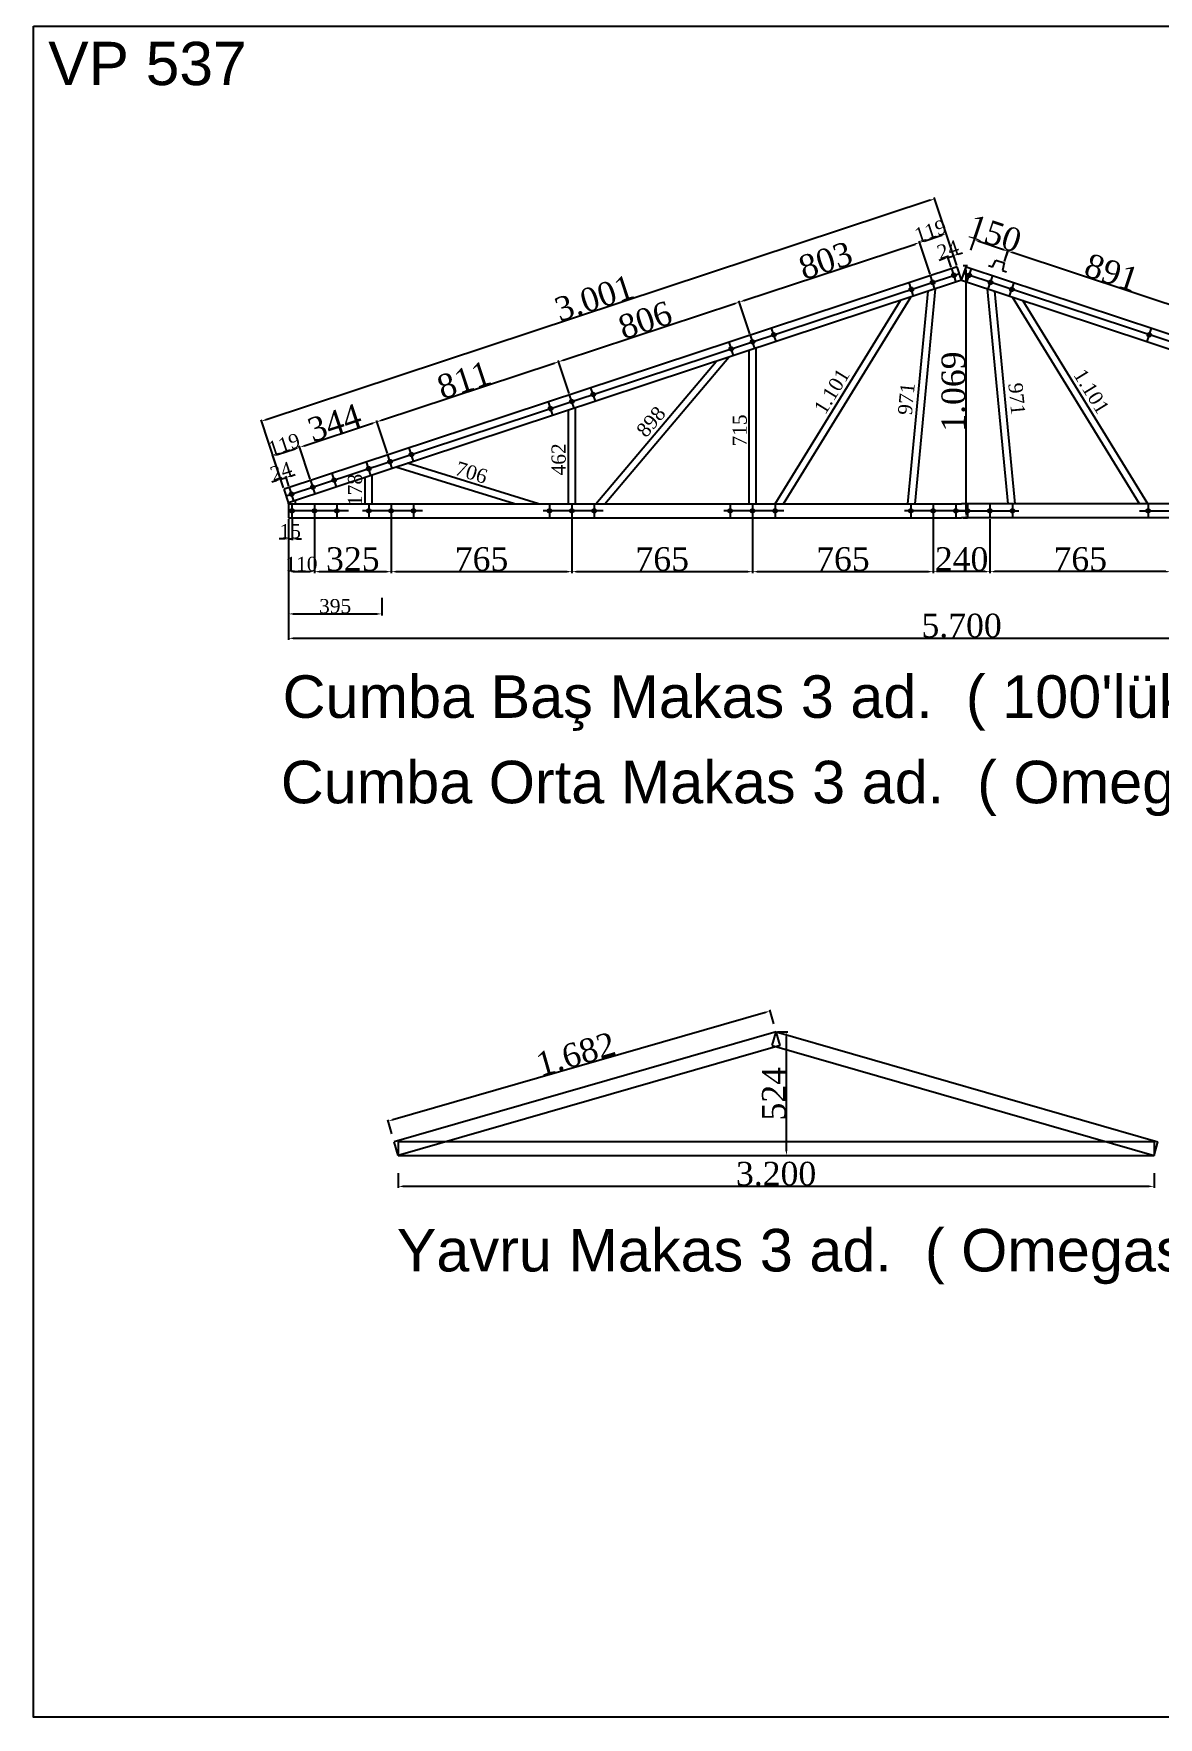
# Model space of a CAD drawing. Header units: millimetres. Extents: x 201962 to 221859, y -224854 to -197588.
# Drawn here: x 209923 to 214684, y -224854 to -217728 of the extents above; entities that cross this region are included whole.
import ezdxf

# ---------------------------------------------------------------- set-up
doc = ezdxf.new("R2010")
doc.units = ezdxf.units.MM
doc.header["$MEASUREMENT"] = 0
for name, color, linetype in [('Block1', 255, 'Continuous'), ('DUVAR', 7, 'Continuous'), ('ÖLÇÜLENDİRME', 121, 'Continuous')]:
    doc.layers.add(name, color=color, linetype=linetype)
doc.styles.add('133', font='times.ttf')
doc.styles.get("Standard").update_dxf_attribs({"font": 'arial.ttf'})
doc.dimstyles.new('MAKAS', dxfattribs={"dimscale": 20, "dimtxt": 1.3, "dimasz": 1, "dimexe": 0.3, "dimexo": 0.3, "dimgap": 0.1, "dimtad": 1, "dimrnd": 1, "dimzin": 12, "dimdsep": 46, "dimlunit": 6, "dimtxsty": '133', "dimcen": 0.8, "dimdle": 0.0005, "dimclrd": 4, "dimclre": 6, "dimclrt": 2, "dimazin": 3, "dimtfac": 1, "dimtmove": 0, "dimatfit": 2, "dimldrblk": 'DOTSMALL', "dimfxl": 0, "dimtolj": 1, "dimtzin": 0, "dimarcsym": 0})
doc.dimstyles.new('makas 1', dxfattribs={"dimscale": 20, "dimtxt": 3, "dimasz": 1.2, "dimexe": 0.3, "dimexo": 0.3, "dimgap": 0.1, "dimtad": 1, "dimrnd": 1, "dimzin": 12, "dimdsep": 46, "dimlunit": 6, "dimtxsty": '133', "dimblk": 'NONE', "dimcen": 0.8, "dimdle": 0.0005, "dimse1": 1, "dimse2": 1, "dimsd1": 1, "dimsd2": 1, "dimclrd": 105, "dimclre": 42, "dimclrt": 2, "dimazin": 3, "dimtfac": 1, "dimtmove": 0, "dimatfit": 2, "dimldrblk": 'NONE', "dimfxl": 0, "dimtolj": 1, "dimtzin": 0, "dimarcsym": 0})

# ---------------------------------------------------------------- blocks, each defined once
blk = doc.blocks.new('*D10066')
at = {"layer": 'Defpoints', "color": 0}
for p in [(211001.5, -219777.1), (211016.5, -219777.1), (211016.5, -219866.1)]:
    blk.add_point(p, dxfattribs=at)
at = {"layer": 'ÖLÇÜLENDİRME', "color": 6, "lineweight": -2, "ltscale": 0.5}
for p, q in [((211001.5, -219783.1), (211001.5, -219872.1)), ((211016.5, -219783.1), (211016.5, -219872.1))]:
    blk.add_line(p, q, dxfattribs=at)
at = {"layer": 'ÖLÇÜLENDİRME', "color": 4, "lineweight": -2, "ltscale": 0.5}
for p, q in [((210981.5, -219866.1), (210961.5, -219866.1)), ((211001.5, -219866.1), (211016.5, -219866.1)), ((211036.5, -219866.1), (211056.5, -219866.1))]:
    blk.add_line(p, q, dxfattribs=at)
at = {"layer": 'ÖLÇÜLENDİRME', "color": 4}
for points in [[(210981.5, -219869.4), (210981.5, -219862.8), (211001.5, -219866.1)], [(211036.5, -219862.8), (211036.5, -219869.4), (211016.5, -219866.1)]]:
    blk.add_solid(points, dxfattribs=at)
at = {"layer": 'ÖLÇÜLENDİRME', "color": 2, "insert": (211009, -219833.6), "char_height": 60, "attachment_point": 5, "style": '133'}
blk.add_mtext('\\A1;15', dxfattribs=at)
blk = doc.blocks.new('_DotSmall')
at = {"color": 0, "linetype": 'ByBlock', "const_width": 0.5}
blk.add_lwpolyline([(-0.0625, 0, 1), (0.0625, 0, 1)], format="xyb", close=True, dxfattribs=at)
blk = doc.blocks.new('*D10067')
at = {"layer": 'Defpoints', "color": 0}
for p in [(211001.5, -219777.1), (211111.5, -219777.1), (211111.5, -220004.7)]:
    blk.add_point(p, dxfattribs=at)
at = {"layer": 'ÖLÇÜLENDİRME', "color": 6, "lineweight": -2, "ltscale": 0.5}
for p, q in [((211001.5, -219783.1), (211001.5, -220010.7)), ((211111.5, -219783.1), (211111.5, -220010.7))]:
    blk.add_line(p, q, dxfattribs=at)
at = {"layer": 'ÖLÇÜLENDİRME', "color": 4, "lineweight": -2, "ltscale": 0.5}
blk.add_line((211021.5, -220004.7), (211091.5, -220004.7), dxfattribs=at)
at = {"layer": 'ÖLÇÜLENDİRME', "color": 4}
for points in [[(211021.5, -220001.4), (211021.5, -220008.1), (211001.5, -220004.7)], [(211091.5, -220008.1), (211091.5, -220001.4), (211111.5, -220004.7)]]:
    blk.add_solid(points, dxfattribs=at)
at = {"layer": 'ÖLÇÜLENDİRME', "color": 2, "insert": (211056.5, -219972.3), "char_height": 60, "attachment_point": 5, "style": '133'}
blk.add_mtext('\\A1;110', dxfattribs=at)
blk = doc.blocks.new('*D10068')
at = {"layer": 'Defpoints', "color": 0}
for p in [(211111.5, -219777.1), (211436.5, -219777.1), (211436.5, -220004.7)]:
    blk.add_point(p, dxfattribs=at)
at = {"layer": 'ÖLÇÜLENDİRME', "color": 6, "lineweight": -2, "ltscale": 0.5}
for p, q in [((211111.5, -219783.1), (211111.5, -220010.7)), ((211436.5, -219783.1), (211436.5, -220010.7))]:
    blk.add_line(p, q, dxfattribs=at)
at = {"layer": 'ÖLÇÜLENDİRME', "color": 4, "lineweight": -2, "ltscale": 0.5}
blk.add_line((211131.5, -220004.7), (211416.5, -220004.7), dxfattribs=at)
at = {"layer": 'ÖLÇÜLENDİRME', "color": 4}
for points in [[(211131.5, -220001.4), (211131.5, -220008.1), (211111.5, -220004.7)], [(211416.5, -220008.1), (211416.5, -220001.4), (211436.5, -220004.7)]]:
    blk.add_solid(points, dxfattribs=at)
at = {"layer": 'ÖLÇÜLENDİRME', "color": 2, "insert": (211274, -219952), "char_height": 100, "attachment_point": 5, "style": '133'}
blk.add_mtext('\\A1;325', dxfattribs=at)
blk = doc.blocks.new('*D10069')
at = {"layer": 'Defpoints', "color": 0}
for p in [(211436.5, -219777.1), (212201.5, -219777.1), (212201.5, -220004.7)]:
    blk.add_point(p, dxfattribs=at)
at = {"layer": 'ÖLÇÜLENDİRME', "color": 6, "lineweight": -2, "ltscale": 0.5}
for p, q in [((211436.5, -219783.1), (211436.5, -220010.7)), ((212201.5, -219783.1), (212201.5, -220010.7))]:
    blk.add_line(p, q, dxfattribs=at)
at = {"layer": 'ÖLÇÜLENDİRME', "color": 4, "lineweight": -2, "ltscale": 0.5}
blk.add_line((211456.5, -220004.7), (212181.5, -220004.7), dxfattribs=at)
at = {"layer": 'ÖLÇÜLENDİRME', "color": 4}
for points in [[(211456.5, -220001.4), (211456.5, -220008.1), (211436.5, -220004.7)], [(212181.5, -220008.1), (212181.5, -220001.4), (212201.5, -220004.7)]]:
    blk.add_solid(points, dxfattribs=at)
at = {"layer": 'ÖLÇÜLENDİRME', "color": 2, "insert": (211819, -219951.8), "char_height": 100, "attachment_point": 5, "style": '133'}
blk.add_mtext('\\A1;765', dxfattribs=at)
blk = doc.blocks.new('*D10070')
at = {"layer": 'Defpoints', "color": 0}
for p in [(212201.5, -219777.1), (212966.5, -219777.1), (212966.5, -220004.7)]:
    blk.add_point(p, dxfattribs=at)
at = {"layer": 'ÖLÇÜLENDİRME', "color": 6, "lineweight": -2, "ltscale": 0.5}
for p, q in [((212201.5, -219783.1), (212201.5, -220010.7)), ((212966.5, -219783.1), (212966.5, -220010.7))]:
    blk.add_line(p, q, dxfattribs=at)
at = {"layer": 'ÖLÇÜLENDİRME', "color": 4, "lineweight": -2, "ltscale": 0.5}
blk.add_line((212221.5, -220004.7), (212946.5, -220004.7), dxfattribs=at)
at = {"layer": 'ÖLÇÜLENDİRME', "color": 4}
for points in [[(212221.5, -220001.4), (212221.5, -220008.1), (212201.5, -220004.7)], [(212946.5, -220008.1), (212946.5, -220001.4), (212966.5, -220004.7)]]:
    blk.add_solid(points, dxfattribs=at)
at = {"layer": 'ÖLÇÜLENDİRME', "color": 2, "insert": (212584, -219951.8), "char_height": 100, "attachment_point": 5, "style": '133'}
blk.add_mtext('\\A1;765', dxfattribs=at)
blk = doc.blocks.new('*D10071')
at = {"layer": 'Defpoints', "color": 0}
for p in [(212966.5, -219777.1), (213731.5, -219777.1), (213731.5, -220004.7)]:
    blk.add_point(p, dxfattribs=at)
at = {"layer": 'ÖLÇÜLENDİRME', "color": 6, "lineweight": -2, "ltscale": 0.5}
for p, q in [((212966.5, -219783.1), (212966.5, -220010.7)), ((213731.5, -219783.1), (213731.5, -220010.7))]:
    blk.add_line(p, q, dxfattribs=at)
at = {"layer": 'ÖLÇÜLENDİRME', "color": 4, "lineweight": -2, "ltscale": 0.5}
blk.add_line((212986.5, -220004.7), (213711.5, -220004.7), dxfattribs=at)
at = {"layer": 'ÖLÇÜLENDİRME', "color": 4}
for points in [[(212986.5, -220001.4), (212986.5, -220008.1), (212966.5, -220004.7)], [(213711.5, -220008.1), (213711.5, -220001.4), (213731.5, -220004.7)]]:
    blk.add_solid(points, dxfattribs=at)
at = {"layer": 'ÖLÇÜLENDİRME', "color": 2, "insert": (213349, -219951.8), "char_height": 100, "attachment_point": 5, "style": '133'}
blk.add_mtext('\\A1;765', dxfattribs=at)
blk = doc.blocks.new('*D10072')
at = {"layer": 'Defpoints', "color": 0}
for p in [(211001.5, -220109.1), (211396.5, -220109.1), (211396.5, -220183.6)]:
    blk.add_point(p, dxfattribs=at)
at = {"layer": 'ÖLÇÜLENDİRME', "color": 6, "lineweight": -2, "ltscale": 0.5}
for p, q in [((211001.5, -220115.1), (211001.5, -220189.6)), ((211396.5, -220115.1), (211396.5, -220189.6))]:
    blk.add_line(p, q, dxfattribs=at)
at = {"layer": 'ÖLÇÜLENDİRME', "color": 4, "lineweight": -2, "ltscale": 0.5}
blk.add_line((211021.5, -220183.6), (211376.5, -220183.6), dxfattribs=at)
at = {"layer": 'ÖLÇÜLENDİRME', "color": 4}
for points in [[(211021.5, -220180.2), (211021.5, -220186.9), (211001.5, -220183.6)], [(211376.5, -220186.9), (211376.5, -220180.2), (211396.5, -220183.6)]]:
    blk.add_solid(points, dxfattribs=at)
at = {"layer": 'ÖLÇÜLENDİRME', "color": 2, "insert": (211199, -220151), "char_height": 60, "attachment_point": 5, "style": '133'}
blk.add_mtext('\\A1;395', dxfattribs=at)
blk = doc.blocks.new('*D10073')
at = {"layer": 'Defpoints', "color": 0}
for p in [(211001.5, -219919.5), (216701.5, -219881.5), (216701.5, -220286.7)]:
    blk.add_point(p, dxfattribs=at)
at = {"layer": 'ÖLÇÜLENDİRME', "color": 6, "lineweight": -2, "ltscale": 0.5}
for p, q in [((216701.5, -219887.5), (216701.5, -220292.7)), ((211001.5, -219925.5), (211001.5, -220292.7))]:
    blk.add_line(p, q, dxfattribs=at)
at = {"layer": 'ÖLÇÜLENDİRME', "color": 4, "lineweight": -2, "ltscale": 0.5}
blk.add_line((211021.5, -220286.7), (216681.5, -220286.7), dxfattribs=at)
at = {"layer": 'ÖLÇÜLENDİRME', "color": 4}
for points in [[(211021.5, -220283.4), (211021.5, -220290.1), (211001.5, -220286.7)], [(216681.5, -220290.1), (216681.5, -220283.4), (216701.5, -220286.7)]]:
    blk.add_solid(points, dxfattribs=at)
at = {"layer": 'ÖLÇÜLENDİRME', "color": 2, "insert": (213851.5, -220233.8), "char_height": 100, "attachment_point": 5, "style": '133'}
blk.add_mtext('\\A1;5.700', dxfattribs=at)
blk = doc.blocks.new('*D10079')
at = {"layer": 'Defpoints', "color": 0}
for p in [(213731.5, -219839.7), (213971.5, -219825.2), (213731.5, -220004.7)]:
    blk.add_point(p, dxfattribs=at)
at = {"layer": 'ÖLÇÜLENDİRME', "color": 6, "lineweight": -2, "ltscale": 0.5}
for p, q in [((213731.5, -219845.7), (213731.5, -220010.7)), ((213971.5, -219831.2), (213971.5, -220010.7))]:
    blk.add_line(p, q, dxfattribs=at)
at = {"layer": 'ÖLÇÜLENDİRME', "color": 4, "lineweight": -2, "ltscale": 0.5}
blk.add_line((213951.5, -220004.7), (213751.5, -220004.7), dxfattribs=at)
at = {"layer": 'ÖLÇÜLENDİRME', "color": 4}
for points in [[(213751.5, -220001.4), (213751.5, -220008.1), (213731.5, -220004.7)], [(213951.5, -220008.1), (213951.5, -220001.4), (213971.5, -220004.7)]]:
    blk.add_solid(points, dxfattribs=at)
at = {"layer": 'ÖLÇÜLENDİRME', "color": 2, "insert": (213851.5, -219952), "char_height": 100, "attachment_point": 5, "style": '133'}
blk.add_mtext('\\A1;240', dxfattribs=at)
blk = doc.blocks.new('*D10183')
at = {"layer": 'Defpoints', "color": 0}
for p in [(211466.2, -222544.2), (214666.2, -222544.2), (211466.2, -222606.7)]:
    blk.add_point(p, dxfattribs=at)
at = {"layer": 'ÖLÇÜLENDİRME', "color": 6, "lineweight": -2, "ltscale": 0.5}
for p, q in [((211466.2, -222550.2), (211466.2, -222612.7)), ((214666.2, -222550.2), (214666.2, -222612.7))]:
    blk.add_line(p, q, dxfattribs=at)
at = {"layer": 'ÖLÇÜLENDİRME', "color": 4, "lineweight": -2, "ltscale": 0.5}
blk.add_line((214646.2, -222606.7), (211486.2, -222606.7), dxfattribs=at)
at = {"layer": 'ÖLÇÜLENDİRME', "color": 4}
for points in [[(211486.2, -222603.4), (211486.2, -222610), (211466.2, -222606.7)], [(214646.2, -222610), (214646.2, -222603.4), (214666.2, -222606.7)]]:
    blk.add_solid(points, dxfattribs=at)
at = {"layer": 'ÖLÇÜLENDİRME', "color": 2, "insert": (213066.2, -222553.8), "char_height": 100, "attachment_point": 5, "style": '133'}
blk.add_mtext('\\A1;3.200', dxfattribs=at)
blk = doc.blocks.new('*D10184')
at = {"layer": 'Defpoints', "color": 0}
for p in [(213066.2, -221952.9), (213109.8, -221952.9), (213066.2, -222476.5)]:
    blk.add_point(p, dxfattribs=at)
at = {"layer": 'ÖLÇÜLENDİRME', "color": 6, "lineweight": -2, "ltscale": 0.5}
for p, q in [((213072.2, -221952.9), (213115.8, -221952.9)), ((213072.2, -222476.5), (213115.8, -222476.5))]:
    blk.add_line(p, q, dxfattribs=at)
at = {"layer": 'ÖLÇÜLENDİRME', "color": 4, "lineweight": -2, "ltscale": 0.5}
blk.add_line((213109.8, -222456.5), (213109.8, -221972.9), dxfattribs=at)
at = {"layer": 'ÖLÇÜLENDİRME', "color": 4}
for points in [[(213113.1, -221972.9), (213106.5, -221972.9), (213109.8, -221952.9)], [(213106.5, -222456.5), (213113.1, -222456.5), (213109.8, -222476.5)]]:
    blk.add_solid(points, dxfattribs=at)
at = {"layer": 'ÖLÇÜLENDİRME', "color": 2, "insert": (213057, -222214.7), "char_height": 100, "attachment_point": 5, "rotation": 90, "style": '133'}
blk.add_mtext('\\A1;524', dxfattribs=at)
blk = doc.blocks.new('*D10185')
at = {"layer": 'Defpoints', "color": 0}
for p in [(213057.9, -221924.1), (211424.1, -222330.4), (211441.3, -222390)]:
    blk.add_point(p, dxfattribs=at)
at = {"layer": 'ÖLÇÜLENDİRME', "color": 4, "lineweight": -2, "ltscale": 0.5}
blk.add_line((213021.5, -221870.1), (211443.3, -222324.9), dxfattribs=at)
at = {"layer": 'ÖLÇÜLENDİRME', "color": 6, "lineweight": -2, "ltscale": 0.5}
for p, q in [((213056.2, -221918.3), (213039.1, -221858.8)), ((211439.6, -222384.2), (211422.4, -222324.7))]:
    blk.add_line(p, q, dxfattribs=at)
at = {"layer": 'ÖLÇÜLENDİRME', "color": 4}
for points in [[(213022.4, -221873.3), (213020.6, -221866.9), (213040.7, -221864.5)], [(211442.4, -222321.7), (211444.2, -222328.1), (211424.1, -222330.4)]]:
    blk.add_solid(points, dxfattribs=at)
at = {"layer": 'ÖLÇÜLENDİRME', "color": 2, "insert": (212217.8, -222046.7), "char_height": 100, "attachment_point": 5, "rotation": 16.0764, "style": '133'}
blk.add_mtext('\\A1;1.682', dxfattribs=at)
blk = doc.blocks.new('*D10264')
at = {"layer": 'Defpoints', "color": 0}
for p in [(211367.1, -219569.6), (211316.3, -219747.9), (211367.1, -219747.9)]:
    blk.add_point(p, dxfattribs=at)
at = {"layer": 'Block1', "color": 2, "insert": (211283.8, -219658.7), "char_height": 60, "attachment_point": 5, "rotation": 90, "style": '133'}
blk.add_mtext('\\A1;178', dxfattribs=at)
blk = doc.blocks.new('_None')
blk = doc.blocks.new('*D10265')
at = {"layer": 'Defpoints', "color": 0}
for p in [(211417.3, -219551.8), (212092.1, -219759.9), (212104.3, -219720.3)]:
    blk.add_point(p, dxfattribs=at)
at = {"layer": 'Block1', "color": 2, "insert": (211776.5, -219585.1), "char_height": 60, "attachment_point": 5, "rotation": 342.85696, "style": '133'}
blk.add_mtext('\\A1;706', dxfattribs=at)
blk = doc.blocks.new('*D10266')
at = {"layer": 'Defpoints', "color": 0}
for p in [(212178.1, -219298.3), (212222.3, -219298.3), (212222.3, -219760.7)]:
    blk.add_point(p, dxfattribs=at)
at = {"layer": 'Block1', "color": 2, "insert": (212145.7, -219529.5), "char_height": 60, "attachment_point": 5, "rotation": 90, "style": '133'}
blk.add_mtext('\\A1;462', dxfattribs=at)
blk = doc.blocks.new('*D10267')
at = {"layer": 'Defpoints', "color": 0}
for p in [(212851.2, -219048.5), (212885.9, -219077.8), (212306.1, -219763.1)]:
    blk.add_point(p, dxfattribs=at)
at = {"layer": 'Block1', "color": 2, "insert": (212536.5, -219370.1), "char_height": 60, "attachment_point": 5, "rotation": 49.76705, "style": '133'}
blk.add_mtext('\\A1;898', dxfattribs=at)
blk = doc.blocks.new('*D10268')
at = {"layer": 'Defpoints', "color": 0}
for p in [(212995.3, -219049.6), (212944.9, -219764.7), (212995.3, -219764.7)]:
    blk.add_point(p, dxfattribs=at)
at = {"layer": 'Block1', "color": 2, "insert": (212912.4, -219407.2), "char_height": 60, "attachment_point": 5, "rotation": 90, "style": '133'}
blk.add_mtext('\\A1;715', dxfattribs=at)
blk = doc.blocks.new('*D10269')
at = {"layer": 'Defpoints', "color": 0}
for p in [(213618.5, -218789.9), (213654.9, -218812.3), (213077.5, -219749.5)]:
    blk.add_point(p, dxfattribs=at)
at = {"layer": 'Block1', "color": 2, "insert": (213302.1, -219241.4), "char_height": 60, "attachment_point": 5, "rotation": 58.36298, "style": '133'}
blk.add_mtext('\\A1;1.101', dxfattribs=at)
blk = doc.blocks.new('*D10270')
at = {"layer": 'Defpoints', "color": 0}
for p in [(213746.7, -218797.7), (213603.9, -219759.9), (213654.1, -219764.7)]:
    blk.add_point(p, dxfattribs=at)
at = {"layer": 'Block1', "color": 2, "insert": (213617.8, -219273.3), "char_height": 60, "attachment_point": 5, "rotation": 84.53011, "style": '133'}
blk.add_mtext('\\A1;971', dxfattribs=at)
blk = doc.blocks.new('*D10276')
at = {"layer": 'Defpoints', "color": 0}
for p in [(213971.5, -219777.1), (214736.5, -219777.1), (213971.5, -220004.7)]:
    blk.add_point(p, dxfattribs=at)
at = {"layer": 'ÖLÇÜLENDİRME', "color": 6, "lineweight": -2, "ltscale": 0.5}
for p, q in [((213971.5, -219783.1), (213971.5, -220010.7)), ((214736.5, -219783.1), (214736.5, -220010.7))]:
    blk.add_line(p, q, dxfattribs=at)
at = {"layer": 'ÖLÇÜLENDİRME', "color": 4, "lineweight": -2, "ltscale": 0.5}
blk.add_line((214716.5, -220004.7), (213991.5, -220004.7), dxfattribs=at)
at = {"layer": 'ÖLÇÜLENDİRME', "color": 4}
for points in [[(213991.5, -220001.4), (213991.5, -220008.1), (213971.5, -220004.7)], [(214716.5, -220008.1), (214716.5, -220001.4), (214736.5, -220004.7)]]:
    blk.add_solid(points, dxfattribs=at)
at = {"layer": 'ÖLÇÜLENDİRME', "color": 2, "insert": (214354, -219951.8), "char_height": 100, "attachment_point": 5, "style": '133'}
blk.add_mtext('\\A1;765', dxfattribs=at)
blk = doc.blocks.new('*D10283')
at = {"layer": 'Defpoints', "color": 0}
for p in [(214048.1, -218812.3), (214084.5, -218789.9), (214625.5, -219749.5)]:
    blk.add_point(p, dxfattribs=at)
at = {"layer": 'Block1', "color": 2, "insert": (214400.9, -219241.4), "char_height": 60, "attachment_point": 5, "rotation": 301.63702, "style": '133'}
blk.add_mtext('\\A1;1.101', dxfattribs=at)
blk = doc.blocks.new('*D10284')
at = {"layer": 'Defpoints', "color": 0}
for p in [(213956.3, -218797.7), (214048.9, -219764.7), (214099.1, -219759.9)]:
    blk.add_point(p, dxfattribs=at)
at = {"layer": 'Block1', "color": 2, "insert": (214085.2, -219273.3), "char_height": 60, "attachment_point": 5, "rotation": 275.46989, "style": '133'}
blk.add_mtext('\\A1;971', dxfattribs=at)
blk = doc.blocks.new('*D10285')
at = {"layer": 'Defpoints', "color": 0}
for p in [(213851.5, -218708.1), (213870.3, -218708.1), (213851.5, -219777.1)]:
    blk.add_point(p, dxfattribs=at)
at = {"layer": 'ÖLÇÜLENDİRME', "color": 6, "lineweight": -2, "ltscale": 0.5}
for p, q in [((213857.5, -218708.1), (213876.3, -218708.1)), ((213857.5, -219777.1), (213876.3, -219777.1))]:
    blk.add_line(p, q, dxfattribs=at)
at = {"layer": 'ÖLÇÜLENDİRME', "color": 4, "lineweight": -2, "ltscale": 0.5}
blk.add_line((213870.3, -219757.1), (213870.3, -218728.1), dxfattribs=at)
at = {"layer": 'ÖLÇÜLENDİRME', "color": 4}
for points in [[(213873.6, -218728.1), (213867, -218728.1), (213870.3, -218708.1)], [(213867, -219757.1), (213873.6, -219757.1), (213870.3, -219777.1)]]:
    blk.add_solid(points, dxfattribs=at)
at = {"layer": 'ÖLÇÜLENDİRME', "color": 2, "insert": (213817.4, -219242.6), "char_height": 100, "attachment_point": 5, "rotation": 90, "style": '133'}
blk.add_mtext('\\A1;1.069', dxfattribs=at)
blk = doc.blocks.new('*D10286')
at = {"layer": 'Defpoints', "color": 0}
for p in [(210991.6, -219606.1), (210982.7, -219655.7), (211005.4, -219648.2)]:
    blk.add_point(p, dxfattribs=at)
at = {"layer": 'ÖLÇÜLENDİRME', "color": 4, "lineweight": -2, "ltscale": 0.5}
for p, q in [((210949.8, -219619.9), (210930.8, -219626.2)), ((210968.8, -219613.7), (210991.6, -219606.1)), ((211010.5, -219599.9), (211029.5, -219593.6))]:
    blk.add_line(p, q, dxfattribs=at)
at = {"layer": 'ÖLÇÜLENDİRME', "color": 6, "lineweight": -2, "ltscale": 0.5}
for p, q in [((210980.8, -219650), (210966.9, -219608)), ((211003.6, -219642.5), (210989.7, -219600.4))]:
    blk.add_line(p, q, dxfattribs=at)
at = {"layer": 'ÖLÇÜLENDİRME', "color": 4}
for points in [[(210950.8, -219623.1), (210948.7, -219616.8), (210968.8, -219613.7)], [(211009.5, -219596.7), (211011.6, -219603), (210991.6, -219606.1)]]:
    blk.add_solid(points, dxfattribs=at)
at = {"layer": 'ÖLÇÜLENDİRME', "color": 2, "insert": (210970.1, -219579.6), "char_height": 60, "attachment_point": 5, "rotation": 18.27925, "style": '133'}
blk.add_mtext('\\A1;24', dxfattribs=at)
blk = doc.blocks.new('*D10287')
at = {"layer": 'Defpoints', "color": 0}
for p in [(211049.4, -219478.3), (211095.6, -219618.4), (210982.7, -219655.7)]:
    blk.add_point(p, dxfattribs=at)
at = {"layer": 'ÖLÇÜLENDİRME', "color": 4, "lineweight": -2, "ltscale": 0.5}
blk.add_line((210955.4, -219509.4), (211030.4, -219484.6), dxfattribs=at)
at = {"layer": 'ÖLÇÜLENDİRME', "color": 6, "lineweight": -2, "ltscale": 0.5}
for p, q in [((211093.8, -219612.7), (211047.5, -219472.6)), ((210980.8, -219650), (210934.5, -219510))]:
    blk.add_line(p, q, dxfattribs=at)
at = {"layer": 'ÖLÇÜLENDİRME', "color": 4}
for points in [[(211031.5, -219487.8), (211029.4, -219481.5), (211049.4, -219478.3)], [(210954.3, -219506.2), (210956.4, -219512.6), (210936.4, -219515.7)]]:
    blk.add_solid(points, dxfattribs=at)
at = {"layer": 'ÖLÇÜLENDİRME', "color": 2, "insert": (210982.7, -219466.1), "char_height": 60, "attachment_point": 5, "rotation": 18.27925, "style": '133'}
blk.add_mtext('\\A1;119', dxfattribs=at)
blk = doc.blocks.new('*D10289')
at = {"layer": 'Defpoints', "color": 0}
for p in [(212145.8, -219116.1), (212192.1, -219256.2), (211422.3, -219510.5)]:
    blk.add_point(p, dxfattribs=at)
at = {"layer": 'ÖLÇÜLENDİRME', "color": 4, "lineweight": -2, "ltscale": 0.5}
blk.add_line((211395, -219364.1), (212126.8, -219122.4), dxfattribs=at)
at = {"layer": 'ÖLÇÜLENDİRME', "color": 6, "lineweight": -2, "ltscale": 0.5}
for p, q in [((212190.2, -219250.5), (212143.9, -219110.4)), ((211420.4, -219504.8), (211374.1, -219364.7))]:
    blk.add_line(p, q, dxfattribs=at)
at = {"layer": 'ÖLÇÜLENDİRME', "color": 4}
for points in [[(212127.8, -219125.6), (212125.8, -219119.3), (212145.8, -219116.1)], [(211394, -219361), (211396, -219367.3), (211376, -219370.4)]]:
    blk.add_solid(points, dxfattribs=at)
at = {"layer": 'ÖLÇÜLENDİRME', "color": 2, "insert": (211744.4, -219193.2), "char_height": 100, "attachment_point": 5, "rotation": 18.27925, "style": '133'}
blk.add_mtext('\\A1;811', dxfattribs=at)
blk = doc.blocks.new('*D10290')
at = {"layer": 'Defpoints', "color": 0}
for p in [(212910.8, -218863.5), (212957.1, -219003.6), (212192.1, -219256.2)]:
    blk.add_point(p, dxfattribs=at)
at = {"layer": 'ÖLÇÜLENDİRME', "color": 4, "lineweight": -2, "ltscale": 0.5}
blk.add_line((212164.8, -219109.9), (212891.8, -218869.8), dxfattribs=at)
at = {"layer": 'ÖLÇÜLENDİRME', "color": 6, "lineweight": -2, "ltscale": 0.5}
for p, q in [((212955.2, -218997.9), (212908.9, -218857.8)), ((212190.2, -219250.5), (212143.9, -219110.4))]:
    blk.add_line(p, q, dxfattribs=at)
at = {"layer": 'ÖLÇÜLENDİRME', "color": 4}
for points in [[(212892.9, -218872.9), (212890.8, -218866.6), (212910.8, -218863.5)], [(212163.7, -219106.7), (212165.8, -219113), (212145.8, -219116.1)]]:
    blk.add_solid(points, dxfattribs=at)
at = {"layer": 'ÖLÇÜLENDİRME', "color": 2, "insert": (212511.8, -218939.7), "char_height": 100, "attachment_point": 5, "rotation": 18.27743, "style": '133'}
blk.add_mtext('\\A1;806', dxfattribs=at)
blk = doc.blocks.new('*D10291')
at = {"layer": 'Defpoints', "color": 0}
for p in [(213673.4, -218611.6), (213719.7, -218751.7), (212957.1, -219003.5)]:
    blk.add_point(p, dxfattribs=at)
at = {"layer": 'ÖLÇÜLENDİRME', "color": 4, "lineweight": -2, "ltscale": 0.5}
blk.add_line((212929.8, -218857.2), (213654.4, -218617.9), dxfattribs=at)
at = {"layer": 'ÖLÇÜLENDİRME', "color": 6, "lineweight": -2, "ltscale": 0.5}
for p, q in [((213717.8, -218746), (213671.5, -218605.9)), ((212955.2, -218997.8), (212908.9, -218857.8))]:
    blk.add_line(p, q, dxfattribs=at)
at = {"layer": 'ÖLÇÜLENDİRME', "color": 4}
for points in [[(213655.5, -218621), (213653.4, -218614.7), (213673.4, -218611.6)], [(212928.7, -218854), (212930.8, -218860.4), (212910.8, -218863.5)]]:
    blk.add_solid(points, dxfattribs=at)
at = {"layer": 'ÖLÇÜLENDİRME', "color": 2, "insert": (213275.6, -218687.4), "char_height": 100, "attachment_point": 5, "rotation": 18.27828, "style": '133'}
blk.add_mtext('\\A1;803', dxfattribs=at)
blk = doc.blocks.new('*D10292')
at = {"layer": 'Defpoints', "color": 0}
for p in [(213786.4, -218574.3), (213719.7, -218751.7), (213832.7, -218714.3)]:
    blk.add_point(p, dxfattribs=at)
at = {"layer": 'ÖLÇÜLENDİRME', "color": 6, "lineweight": -2, "ltscale": 0.5}
for p, q in [((213830.8, -218708.6), (213784.5, -218568.6)), ((213717.8, -218746), (213671.5, -218605.9))]:
    blk.add_line(p, q, dxfattribs=at)
at = {"layer": 'ÖLÇÜLENDİRME', "color": 4, "lineweight": -2, "ltscale": 0.5}
blk.add_line((213692.4, -218605.3), (213767.4, -218580.5), dxfattribs=at)
at = {"layer": 'ÖLÇÜLENDİRME', "color": 4}
for points in [[(213691.3, -218602.2), (213693.4, -218608.5), (213673.4, -218611.6)], [(213768.4, -218583.7), (213766.4, -218577.4), (213786.4, -218574.3)]]:
    blk.add_solid(points, dxfattribs=at)
at = {"layer": 'ÖLÇÜLENDİRME', "color": 2, "insert": (213719.7, -218562), "char_height": 60, "attachment_point": 5, "rotation": 18.27925, "style": '133'}
blk.add_mtext('\\A1;119', dxfattribs=at)
blk = doc.blocks.new('*D10293')
at = {"layer": 'Defpoints', "color": 0}
for p in [(213817.1, -218667.2), (213809.9, -218721.9), (213832.7, -218714.3)]:
    blk.add_point(p, dxfattribs=at)
at = {"layer": 'ÖLÇÜLENDİRME', "color": 4, "lineweight": -2, "ltscale": 0.5}
for p, q in [((213775.3, -218681), (213756.3, -218687.3)), ((213794.3, -218674.7), (213817.1, -218667.2)), ((213836.1, -218660.9), (213855.1, -218654.6))]:
    blk.add_line(p, q, dxfattribs=at)
at = {"layer": 'ÖLÇÜLENDİRME', "color": 6, "lineweight": -2, "ltscale": 0.5}
for p, q in [((213808, -218716.2), (213792.4, -218669)), ((213830.8, -218708.6), (213815.2, -218661.5))]:
    blk.add_line(p, q, dxfattribs=at)
at = {"layer": 'ÖLÇÜLENDİRME', "color": 4}
for points in [[(213776.3, -218684.2), (213774.3, -218677.8), (213794.3, -218674.7)], [(213835, -218657.7), (213837.1, -218664.1), (213817.1, -218667.2)]]:
    blk.add_solid(points, dxfattribs=at)
at = {"layer": 'ÖLÇÜLENDİRME', "color": 2, "insert": (213793.4, -218641.4), "char_height": 60, "attachment_point": 5, "rotation": 18.27925, "style": '133'}
blk.add_mtext('\\A1;24', dxfattribs=at)
blk = doc.blocks.new('*D10294')
at = {"layer": 'Defpoints', "color": 0}
for p in [(213832.7, -218714.3), (210887.5, -219367.8), (210982.7, -219655.7)]:
    blk.add_point(p, dxfattribs=at)
at = {"layer": 'ÖLÇÜLENDİRME', "color": 6, "lineweight": -2, "ltscale": 0.5}
for p, q in [((213830.8, -218708.6), (213735.7, -218420.7)), ((210980.8, -219650), (210885.7, -219362.1))]:
    blk.add_line(p, q, dxfattribs=at)
at = {"layer": 'ÖLÇÜLENDİRME', "color": 4, "lineweight": -2, "ltscale": 0.5}
blk.add_line((213718.5, -218432.6), (210906.5, -219361.5), dxfattribs=at)
at = {"layer": 'ÖLÇÜLENDİRME', "color": 4}
for points in [[(213719.6, -218435.8), (213717.5, -218429.5), (213737.5, -218426.4)], [(210905.5, -219358.3), (210907.6, -219364.7), (210887.5, -219367.8)]]:
    blk.add_solid(points, dxfattribs=at)
at = {"layer": 'ÖLÇÜLENDİRME', "color": 2, "insert": (212295.9, -218846.8), "char_height": 100, "attachment_point": 5, "rotation": 18.27925, "style": '133'}
blk.add_mtext('\\A1;3.001', dxfattribs=at)
blk = doc.blocks.new('*D10348')
at = {"layer": 'Defpoints', "color": 0}
for p in [(214031.1, -218697.2), (214047.3, -218648.1), (214876.8, -218977.2)]:
    blk.add_point(p, dxfattribs=at)
at = {"layer": 'ÖLÇÜLENDİRME', "color": 6, "lineweight": -2, "ltscale": 0.5}
for p, q in [((214033, -218691.5), (214049.2, -218642.4)), ((214878.6, -218971.5), (214894.9, -218922.4))]:
    blk.add_line(p, q, dxfattribs=at)
at = {"layer": 'ÖLÇÜLENDİRME', "color": 4, "lineweight": -2, "ltscale": 0.5}
blk.add_line((214874, -218921.9), (214066.3, -218654.4), dxfattribs=at)
at = {"layer": 'ÖLÇÜLENDİRME', "color": 4}
for points in [[(214067.4, -218651.2), (214065.3, -218657.6), (214047.3, -218648.1)], [(214873, -218925), (214875.1, -218918.7), (214893, -218928.1)]]:
    blk.add_solid(points, dxfattribs=at)
at = {"layer": 'ÖLÇÜLENDİRME', "color": 2, "insert": (214486.8, -218737.9), "char_height": 100, "attachment_point": 5, "rotation": 341.67935, "style": '133'}
blk.add_mtext('\\A1;891', dxfattribs=at)
blk = doc.blocks.new('*D10349')
at = {"layer": 'Defpoints', "color": 0}
for p in [(213905.3, -218600.7), (213888.9, -218649.7), (214031.1, -218697.2)]:
    blk.add_point(p, dxfattribs=at)
at = {"layer": 'ÖLÇÜLENDİRME', "color": 6, "lineweight": -2, "ltscale": 0.5}
for p, q in [((213890.8, -218644), (213907.2, -218595)), ((214033, -218691.5), (214049.4, -218642.5))]:
    blk.add_line(p, q, dxfattribs=at)
at = {"layer": 'ÖLÇÜLENDİRME', "color": 4, "lineweight": -2, "ltscale": 0.5}
blk.add_line((214028.5, -218641.8), (213924.3, -218607), dxfattribs=at)
at = {"layer": 'ÖLÇÜLENDİRME', "color": 4}
for points in [[(213925.3, -218603.8), (213923.2, -218610.2), (213905.3, -218600.7)], [(214027.4, -218645), (214029.5, -218638.7), (214047.5, -218648.2)]]:
    blk.add_solid(points, dxfattribs=at)
at = {"layer": 'ÖLÇÜLENDİRME', "color": 2, "insert": (213991, -218573.7), "char_height": 100, "attachment_point": 5, "rotation": 341.52449, "style": '133'}
blk.add_mtext('\\A1;150', dxfattribs=at)
blk = doc.blocks.new('omega')
at = {"layer": 'Block1', "color": 1}
for p, q in [((32355.1, 6698), (32337.8, 6703.1)), ((32355.1, 6698), (32368.3, 6728.5)), ((32368.3, 6728.5), (32402.8, 6718.3)), ((32402.8, 6718.3), (32397.3, 6685.5)), ((32397.3, 6685.5), (32414.5, 6680.4))]:
    blk.add_line(p, q, dxfattribs=at)
blk = doc.blocks.new('*D10352')
at = {"layer": 'Defpoints', "color": 0}
for p in [(211376, -219370.5), (211422.3, -219510.6), (211095.7, -219618.4)]:
    blk.add_point(p, dxfattribs=at)
at = {"layer": 'ÖLÇÜLENDİRME', "color": 4, "lineweight": -2, "ltscale": 0.5}
blk.add_line((211068.4, -219472.1), (211357, -219376.7), dxfattribs=at)
at = {"layer": 'ÖLÇÜLENDİRME', "color": 6, "lineweight": -2, "ltscale": 0.5}
for p, q in [((211420.4, -219504.9), (211374.1, -219364.8)), ((211093.8, -219612.7), (211047.5, -219472.6))]:
    blk.add_line(p, q, dxfattribs=at)
at = {"layer": 'ÖLÇÜLENDİRME', "color": 4}
for points in [[(211358.1, -219379.9), (211356, -219373.6), (211376, -219370.5)], [(211067.3, -219468.9), (211069.4, -219475.2), (211049.4, -219478.3)]]:
    blk.add_solid(points, dxfattribs=at)
at = {"layer": 'ÖLÇÜLENDİRME', "color": 2, "insert": (211196.2, -219374.3), "char_height": 100, "attachment_point": 5, "rotation": 18.27925, "style": '133'}
blk.add_mtext('\\A1;344', dxfattribs=at)

msp = doc.modelspace()

# ---------------------------------------------------------------- linework, layer by layer
at = {"color": 2}
msp.add_lwpolyline([(209922.706, -217695.739), (220819.065, -217695.739), (220819.065, -224854.068), (209922.706, -224854.068)], close=True, dxfattribs=at)
at = {"layer": 'Block1', "color": 1}
for p, q in [((213832.653, -218714.33), (210982.667, -219655.728)), ((213851.472, -218771.302), (211001.472, -219712.705)), ((213851.472, -218771.302), (216701.472, -219712.705)), ((213870.291, -218714.33), (216720.277, -219655.728)), ((211031.472, -219717.114), (211031.472, -219702.795)), ((211001.472, -219717.114), (211001.472, -219712.658)), ((211001.472, -219717.114), (213851.472, -219717.114)), ((211001.472, -219717.114), (211001.472, -219777.114)), ((211001.472, -219777.114), (213851.472, -219777.114)), ((216701.472, -219717.114), (213851.472, -219717.114)), ((216701.472, -219777.114), (213851.472, -219777.114)), ((213066.187, -221952.93), (211449.572, -222418.821)), ((213049.572, -222010.584), (213066.187, -221952.93)), ((213082.802, -222010.584), (213066.187, -221952.93)), ((213066.187, -221952.93), (214682.802, -222418.821)), ((213082.802, -222010.584), (211466.187, -222476.474)), ((213049.572, -222010.584), (214666.187, -222476.474))]:
    msp.add_line(p, q, dxfattribs=at)
at = {"layer": 'Block1', "color": 2}
for p, q in [((211016.472, -219717.114), (211016.472, -219777.114)), ((211111.472, -219717.114), (211111.472, -219777.114)), ((211206.472, -219717.114), (211206.472, -219777.114)), ((211341.472, -219717.114), (211341.472, -219777.114)), ((211436.472, -219717.114), (211436.472, -219777.114)), ((211531.472, -219717.114), (211531.472, -219777.114)), ((212106.472, -219717.114), (212106.472, -219777.114)), ((212201.472, -219717.114), (212201.472, -219777.114)), ((212296.472, -219717.114), (212296.472, -219777.114)), ((212871.471, -219717.114), (212871.471, -219777.114)), ((212966.471, -219717.114), (212966.471, -219777.114)), ((213061.471, -219717.114), (213061.471, -219777.114)), ((213636.471, -219717.114), (213636.471, -219777.114)), ((213731.471, -219717.114), (213731.471, -219777.114)), ((213826.471, -219717.114), (213826.471, -219777.114)), ((213876.474, -219717.114), (213876.474, -219777.114)), ((213971.474, -219717.114), (213971.474, -219777.114)), ((214066.474, -219717.114), (214066.474, -219777.114)), ((214641.473, -219717.114), (214641.473, -219777.114))]:
    msp.add_line(p, q, dxfattribs=at)
at = {"layer": 'Block1', "color": 1}
for centre, radius in [((213729.068, -218780.14), 8), ((213729.068, -218780.14), 4), ((213819.274, -218750.344), 8), ((213819.274, -218750.344), 4), ((213883.671, -218750.344), 8), ((213883.671, -218750.344), 4), ((213973.877, -218780.14), 8), ((213973.877, -218780.14), 4), ((213638.861, -218809.937), 8), ((213638.861, -218809.937), 4), ((214064.083, -218809.937), 8), ((214064.083, -218809.937), 4), ((213056.678, -219002.227), 8), ((213056.678, -219002.227), 4), ((214646.267, -219002.227), 8), ((214646.267, -219002.227), 4), ((212876.265, -219061.821), 8), ((212876.265, -219061.821), 4), ((212966.471, -219032.024), 8), ((212966.471, -219032.024), 4), ((212201.472, -219284.704), 8), ((212201.472, -219284.704), 4), ((212291.678, -219254.907), 8), ((212291.678, -219254.907), 4), ((212111.266, -219314.5), 8), ((212111.266, -219314.5), 4), ((211341.472, -219568.762), 8), ((211341.472, -219568.762), 4), ((211431.679, -219538.965), 8), ((211431.679, -219538.965), 4), ((211521.885, -219509.168), 8), ((211521.885, -219509.168), 4), ((211105.058, -219646.847), 8), ((211195.264, -219617.051), 8), ((211195.264, -219617.051), 4), ((211014.852, -219676.644), 8), ((211014.852, -219676.644), 4), ((211105.058, -219646.847), 4), ((211016.472, -219747.114), 8), ((211016.472, -219747.114), 4), ((211111.472, -219747.114), 8), ((211111.472, -219747.114), 4), ((211206.472, -219747.114), 8), ((211206.472, -219747.114), 4), ((211341.472, -219747.114), 8), ((211341.472, -219747.114), 4), ((211436.472, -219747.114), 8), ((211436.472, -219747.114), 4), ((211531.472, -219747.114), 8), ((211531.472, -219747.114), 4), ((212106.472, -219747.114), 8), ((212106.472, -219747.114), 4), ((212201.472, -219747.114), 8), ((212201.472, -219747.114), 4), ((212296.472, -219747.114), 8), ((212296.472, -219747.114), 4), ((212871.471, -219747.114), 8), ((212871.471, -219747.114), 4), ((212966.471, -219747.114), 8), ((212966.471, -219747.114), 4), ((213061.471, -219747.114), 8), ((213061.471, -219747.114), 4), ((213636.471, -219747.114), 8), ((213636.471, -219747.114), 4), ((213731.471, -219747.114), 8), ((213731.471, -219747.114), 4), ((213826.471, -219747.114), 8), ((213826.471, -219747.114), 4), ((213876.474, -219747.114), 8), ((213876.474, -219747.114), 4), ((213971.474, -219747.114), 8), ((213971.474, -219747.114), 4), ((214066.474, -219747.114), 8), ((214066.474, -219747.114), 4), ((214641.473, -219747.114), 8), ((214641.473, -219747.114), 4)]:
    msp.add_circle(centre, radius, dxfattribs=at)
at = {"layer": 'DUVAR', "color": 1}
for p, q in [((213851.472, -218771.302), (213832.653, -218714.33)), ((213851.472, -218771.302), (213870.291, -218714.33)), ((213097.572, -219717.114), (213636.543, -218842.297)), ((213624.275, -219717.114), (213710.383, -218817.906)), ((213654.412, -219717.114), (213741.504, -218807.626)), ((214048.532, -219717.114), (213961.44, -218807.626)), ((214078.67, -219717.114), (213992.562, -218817.906)), ((214605.372, -219717.114), (214066.402, -218842.297)), ((213062.336, -219717.114), (213592.303, -218856.91)), ((214640.609, -219717.114), (214110.641, -218856.91)), ((212951.471, -219717.114), (212951.471, -219068.587)), ((212981.471, -219717.114), (212981.471, -219058.678)), ((212302.205, -219717.114), (212811.881, -219114.696)), ((212341.502, -219717.114), (212866.419, -219096.682)), ((212186.472, -219717.114), (212186.472, -219321.279)), ((212216.472, -219717.114), (212216.472, -219311.37)), ((211958.326, -219717.114), (211456.629, -219562.359)), ((212060.104, -219717.114), (211505.777, -219546.124)), ((211326.472, -219717.114), (211326.472, -219605.352)), ((211356.472, -219717.114), (211356.472, -219595.442)), ((211001.472, -219712.658), (210982.653, -219655.685)), ((211001.472, -219777.114), (213851.472, -219777.114)), ((216701.472, -219777.114), (213851.472, -219777.114)), ((211466.187, -222476.474), (211449.572, -222418.821)), ((211466.187, -222416.474), (214666.187, -222416.474)), ((211466.187, -222416.474), (211466.187, -222476.474)), ((214666.187, -222416.474), (214666.187, -222476.474)), ((214666.187, -222476.474), (214682.802, -222418.821)), ((211466.187, -222476.474), (214666.187, -222476.474))]:
    msp.add_line(p, q, dxfattribs=at)
at = {"layer": 'ÖLÇÜLENDİRME', "color": 2, "ltscale": 0.5}
for p, q in [((210992.063, -219684.172), (213842.063, -218742.816)), ((213648.271, -218838.423), (213629.452, -218781.451)), ((213738.477, -218808.626), (213719.658, -218751.654)), ((213828.683, -218778.83), (213809.864, -218721.857)), ((216710.882, -219684.172), (213860.882, -218742.816)), ((213874.261, -218778.83), (213893.08, -218721.857)), ((213964.467, -218808.626), (213983.286, -218751.654)), ((214054.674, -218838.423), (214073.493, -218781.451)), ((213066.087, -219030.714), (213047.268, -218973.741)), ((214636.858, -219030.714), (214655.677, -218973.741)), ((212885.675, -219090.307), (212866.856, -219033.334)), ((212975.881, -219060.51), (212957.062, -219003.538)), ((212210.881, -219313.19), (212192.062, -219256.217)), ((212301.088, -219283.393), (212282.269, -219226.421)), ((212120.675, -219342.986), (212101.856, -219286.014)), ((211531.294, -219537.655), (211512.475, -219480.682)), ((211350.882, -219597.248), (211332.063, -219540.275)), ((211441.088, -219567.451), (211422.269, -219510.479)), ((211114.467, -219675.334), (211095.649, -219618.361)), ((211204.674, -219645.537), (211185.855, -219588.565)), ((211024.261, -219705.13), (211005.442, -219648.158)), ((211255.257, -219747.114), (211001.472, -219747.114)), ((211568.343, -219747.114), (211314.559, -219747.114)), ((212333.343, -219747.114), (212079.558, -219747.114)), ((213098.342, -219747.114), (212844.558, -219747.114)), ((213863.342, -219747.114), (213609.557, -219747.114)), ((213839.603, -219747.114), (214093.388, -219747.114)), ((214604.602, -219747.114), (214858.387, -219747.114))]:
    msp.add_line(p, q, dxfattribs=at)

# ---------------------------------------------------------------- block references
at = {"layer": 'Block1', "color": 1, "rotation": 358.2352169087969}
msp.add_blockref('omega', (181436.703, -224414.364), dxfattribs=at)

# ---------------------------------------------------------------- texts
at = {"layer": 'ÖLÇÜLENDİRME', "color": 2}
msp.add_text('VP 537', height=183.279, dxfattribs=at).set_placement((209984.564, -217945.303))
at = {"layer": 'ÖLÇÜLENDİRME', "color": 2, "char_height": 180, "width": 11477.02618, "attachment_point": 1}
for s, insert in [("Cumba Baş Makas 3 ad.  ( 100'lük Omega )  LAMBİRİ KAPLANACAK", (210976.813, -220443.478)), ('Cumba Orta Makas 3 ad.  ( Omegasız )', (210969.145, -220805.179)), ('Yavru Makas 3 ad.  ( Omegasız )', (211460.103, -222786.756))]:
    msp.add_mtext(s, dxfattribs=dict(at, insert=insert))

# ---------------------------------------------------------------- dimensions: what is measured, and where the dimension line sits
at = {"layer": 'Block1', "color": 1}
for p1, p2, distance, picture, middle in [((213077.462, -219749.512), (213654.852, -218812.335), 42.722, '*D10269', (213302.08, -219241.446)), ((213746.657, -218797.728), (213654.06, -219764.703), -50.431, '*D10270', (213617.765, -219273.307)), ((213956.288, -218797.728), (214048.884, -219764.703), 50.431, '*D10284', (214085.18, -219273.307)), ((214625.483, -219749.512), (214048.093, -218812.335), -42.722, '*D10283', (214400.865, -219241.446)), ((212306.066, -219763.104), (212885.859, -219077.811), 45.391, '*D10267', (212536.468, -219370.122)), ((212995.254, -219049.614), (212995.254, -219764.703), -50.347, '*D10268', (212912.367, -219407.158)), ((212222.26, -219760.706), (212222.26, -219298.296), 44.129, '*D10266', (212145.68, -219529.501)), ((211417.287, -219551.757), (212092.08, -219759.906), 41.485, '*D10265', (211776.503, -219585.095)), ((211367.057, -219569.561), (211367.057, -219747.913), -50.751, '*D10264', (211283.766, -219658.737))]:
    dim = msp.add_aligned_dim(p1=p1, p2=p2, distance=distance, dimstyle='makas 1', override={"dimtxt": 3}, dxfattribs=at)
    dim.commit()
    dim.dimension.update_dxf_attribs({"geometry": picture, "text_midpoint": middle})
at = {"layer": 'ÖLÇÜLENDİRME', "color": 1, "ltscale": 0.5}
for p1, p2, distance, picture, middle in [((213832.653, -218714.33), (210982.667, -219655.728), -303.271, '*D10294', (212295.947, -218846.829)), ((212957.062, -219003.538), (213719.658, -218751.654), 147.501, '*D10291', (213275.555, -218687.448)), ((214876.76, -218977.209), (214031.08, -218697.189), -51.691, '*D10348', (214486.797, -218737.909)), ((213851.472, -219777.114), (213851.472, -218708.114), -18.819, '*D10285', (213817.39, -219242.614)), ((212192.062, -219256.217), (212957.066, -219003.551), 147.515, '*D10290', (212511.757, -218939.722)), ((211422.281, -219510.516), (212192.07, -219256.242), 147.54, '*D10289', (211744.355, -219193.195)), ((211095.675, -219618.44), (211422.293, -219510.553), 147.54, '*D10352', (211196.163, -219374.312)), ((213057.879, -221924.103), (211441.264, -222389.994), -61.98, '*D10185', (212217.759, -222046.66))]:
    dim = msp.add_aligned_dim(p1=p1, p2=p2, distance=distance, dimstyle='MAKAS', override={"dimtxt": 5, "dimdle": 1}, dxfattribs=at)
    dim.commit()
    dim.dimension.update_dxf_attribs({"geometry": picture, "text_midpoint": middle})
for base, p1, p2, angle, override, picture, middle in [((213905.3, -218600.664), (214031.08, -218697.189), (213888.919, -218649.691), 161.5244947, {"dimtxt": 5, "dimdle": 1}, '*D10349', (213974.255, -218623.704)), ((213786.39, -218574.272), (213719.658, -218751.654), (213832.653, -218714.33), 18.279248, {"dimtxt": 3}, '*D10292', (213729.892, -218592.934)), ((213817.081, -218667.185), (213809.864, -218721.857), (213832.653, -218714.33), 18.2792485, {"dimtxt": 3}, '*D10293', (213803.407, -218671.701)), ((211049.399, -219478.345), (210982.653, -219655.685), (211095.649, -219618.361), 18.279248, {"dimtxt": 3}, '*D10287', (210992.901, -219497.007)), ((210991.559, -219606.127), (210982.653, -219655.685), (211005.442, -219648.158), 18.279248, {"dimtxt": 3}, '*D10286', (210980.164, -219609.891))]:
    dim = msp.add_linear_dim(base=base, p1=p1, p2=p2, angle=angle, dimstyle='MAKAS', override=override, dxfattribs=at)
    dim.commit()
    dim.dimension.update_dxf_attribs({"geometry": picture, "text_midpoint": middle, "dimtype": 161})
for base, p2, picture, middle in [((211016.472, -219866.091), (211016.472, -219777.114), '*D10066', (211008.972, -219866.091)), ((211111.472, -220004.735), (211111.472, -219777.114), '*D10067', (211056.472, -220004.735))]:
    dim = msp.add_linear_dim(base=base, p1=(211001.472, -219777.114), p2=p2, dimstyle='MAKAS', override={"dimtxt": 3}, dxfattribs=at)
    dim.commit()
    dim.dimension.update_dxf_attribs({"geometry": picture, "text_midpoint": middle, "dimtype": 160})
for base, p1, p2, override, picture, middle in [((211436.472, -220004.735), (211111.472, -219777.114), (211436.472, -219777.114), {"dimtxt": 5, "dimdle": 1}, '*D10068', (211273.972, -219951.984)), ((212201.472, -220004.735), (211436.472, -219777.114), (212201.472, -219777.114), {"dimtxt": 5, "dimdle": 1}, '*D10069', (211818.972, -219951.834)), ((212966.471, -220004.735), (212201.472, -219777.114), (212966.471, -219777.114), {"dimtxt": 5, "dimdle": 1}, '*D10070', (212583.972, -219951.834)), ((213731.471, -220004.735), (212966.471, -219777.114), (213731.471, -219777.114), {"dimtxt": 5, "dimdle": 1}, '*D10071', (213348.971, -219951.834)), ((216701.472, -220286.734), (211001.472, -219919.545), (216701.472, -219881.465), {"dimtxt": 5, "dimdle": 1}, '*D10073', (213851.472, -220233.833)), ((211396.472, -220183.572), (211001.472, -220109.14), (211396.472, -220109.14), {"dimtxt": 3}, '*D10072', (211198.972, -220151.031)), ((211466.187, -222606.703), (214666.187, -222544.192), (211466.187, -222544.192), {"dimtxt": 5, "dimdle": 1}, '*D10183', (213066.187, -222553.802))]:
    dim = msp.add_linear_dim(base=base, p1=p1, p2=p2, dimstyle='MAKAS', override=override, dxfattribs=at)
    dim.commit()
    dim.dimension.update_dxf_attribs({"geometry": picture, "text_midpoint": middle})
for base, p1, p2, angle, picture, middle in [((213971.474, -220004.735), (214736.473, -219777.114), (213971.474, -219777.114), 180, '*D10276', (214353.974, -219951.834)), ((213731.471, -220004.735), (213971.474, -219825.243), (213731.471, -219839.749), 180, '*D10079', (213851.472, -219951.984)), ((213109.791, -221952.93), (213066.187, -222476.474), (213066.187, -221952.93), 90, '*D10184', (213057.041, -222214.702))]:
    dim = msp.add_linear_dim(base=base, p1=p1, p2=p2, angle=angle, dimstyle='MAKAS', override={"dimtxt": 5, "dimdle": 1}, dxfattribs=at)
    dim.commit()
    dim.dimension.update_dxf_attribs({"geometry": picture, "text_midpoint": middle})

doc.saveas('drawing.dxf')
